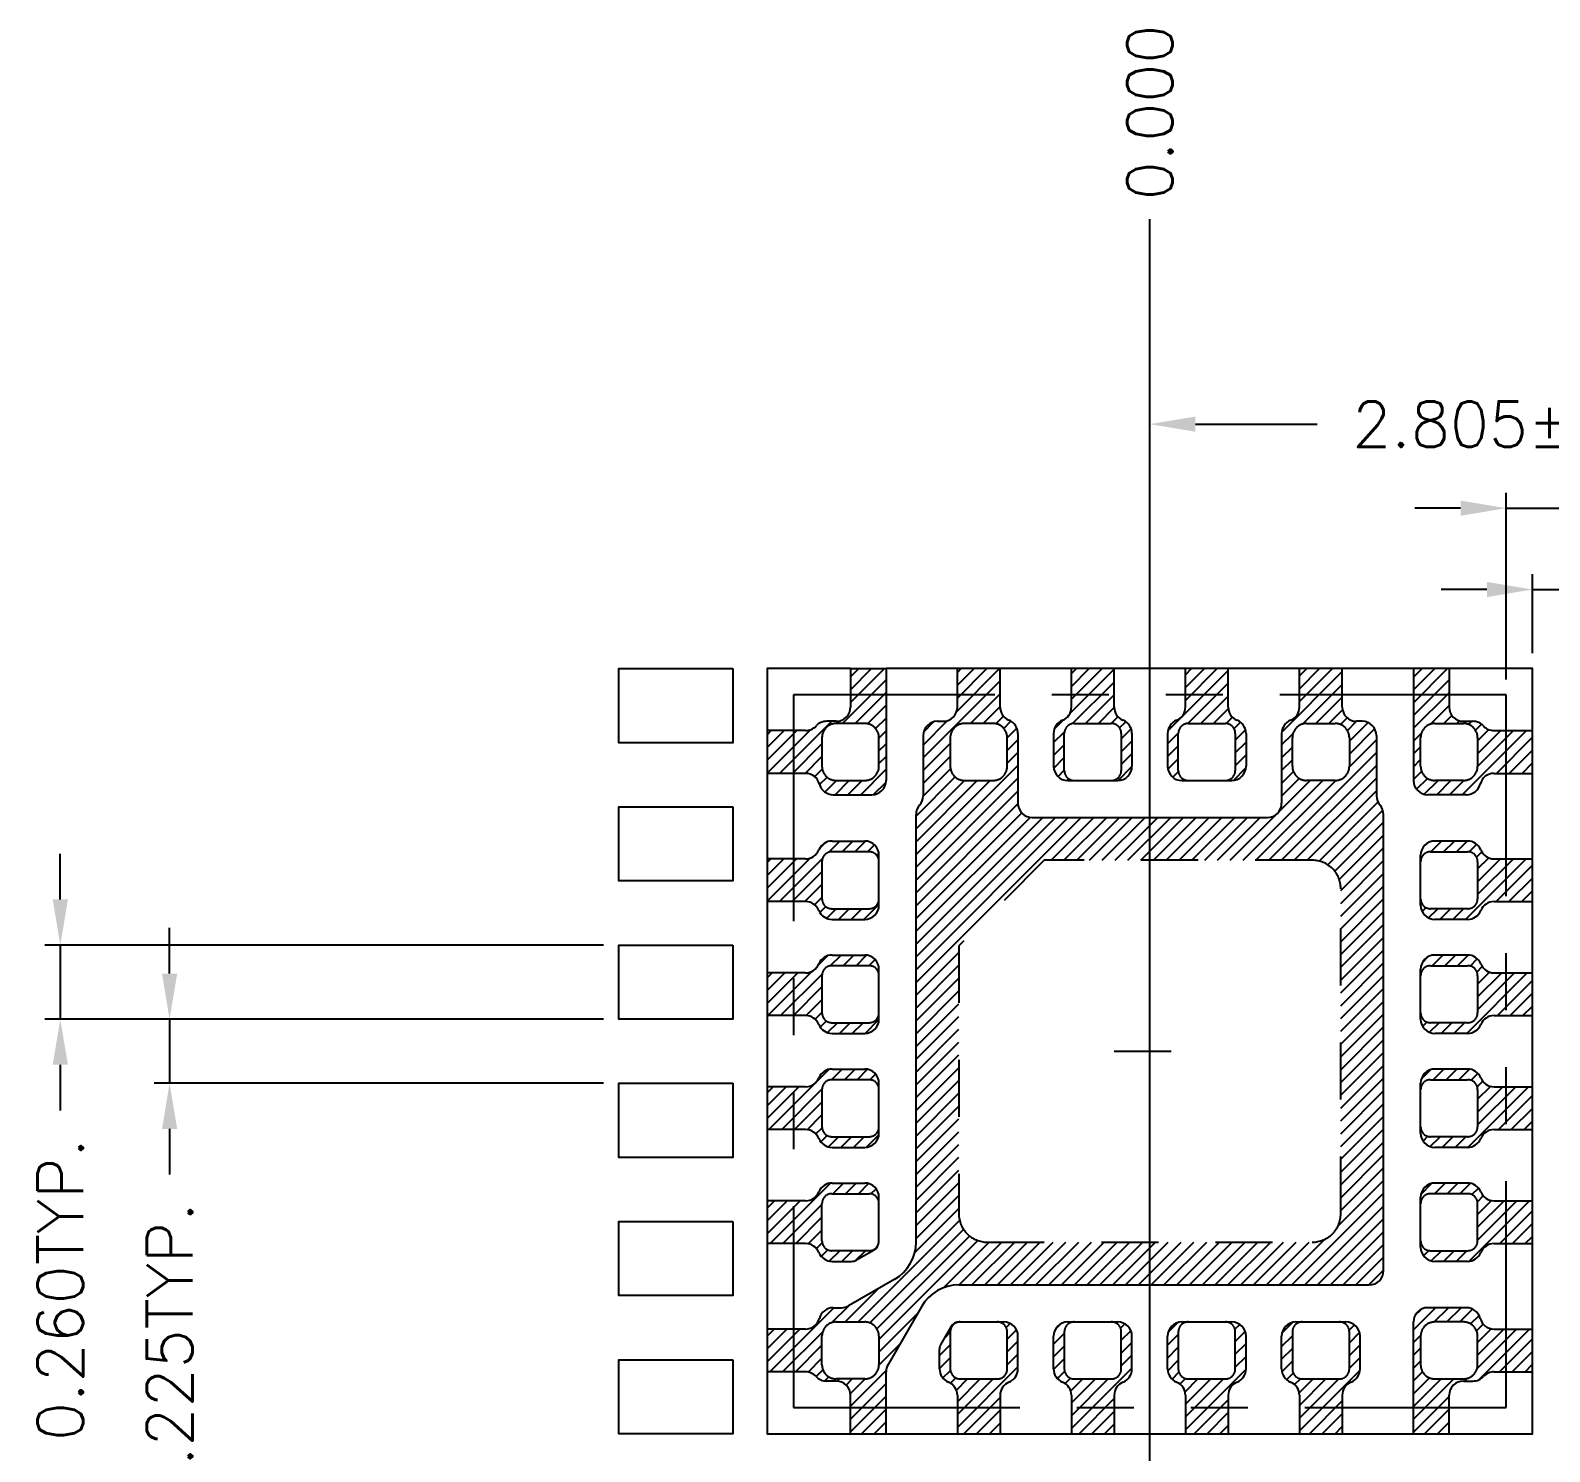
# Model space of a CAD drawing. Header units: millimetres. Extents: x 404.02 to 412.32, y 88.07 to 94.45.
# Drawn here: x 404.434 to 407.099, y 91.956 to 94.45 of the extents above; entities that cross this region are included whole.
import ezdxf

# ---------------------------------------------------------------- set-up
doc = ezdxf.new("R2010")
doc.units = ezdxf.units.MM
doc.header["$LTSCALE"] = 0.5
doc.header["$PDMODE"] = 98
for name, pattern in [('CENTER', [50.8, 31.75, -6.35, 6.35, -6.35]), ('HIDDEN', [0.375, 0.25, -0.125]), ('PHANTOM2', [31.75, 15.875, -3.175, 3.175, -3.175, 3.175, -3.175])]:
    doc.linetypes.add(name, pattern=pattern)
for name, color, linetype in [('BTM', 7, 'HIDDEN'), ('CEN', 2, 'CENTER'), ('DIM', 3, 'Continuous'), ('HEB', 4, 'Continuous'), ('PKG', 1, 'PHANTOM2')]:
    doc.layers.add(name, color=color, linetype=linetype)
doc.styles.add('SIMPLEX', font='simplex.shx', dxfattribs={"bigfont": 'AllInOneBig.shx'})
doc.dimstyles.new('SHEET2', dxfattribs={"dimtxt": 0.08, "dimasz": 0.08, "dimexe": 0.027, "dimexo": 0.027, "dimgap": 0.027, "dimtad": 1, "dimdec": 3, "dimlfac": 2, "dimrnd": 0.0005, "dimzin": 1, "dimtxsty": 'SIMPLEX', "dimcen": 0.1905, "dimclrd": 256, "dimclre": 256, "dimclrt": 256, "dimazin": 3, "dimtp": 0.03, "dimtm": 0.05, "dimtfac": 0.8, "dimtdec": 3, "dimtmove": 0, "dimatfit": 3, "dimfxl": 0.05, "dimtzin": 4, "dimlwd": -1, "dimlwe": -1})

# ---------------------------------------------------------------- blocks, each defined once
blk = doc.blocks.new('*D182')
at = {"layer": 'Defpoints', "color": 0, "ltscale": 0.1, "transparency": 16777216}
for p in [(407.8003, 93.7591), (406.3978, 92.7215), (407.8003, 92.7215)]:
    blk.add_point(p, dxfattribs=at)
at = {"layer": 'DIM', "ltscale": 0.1, "transparency": 16777216}
for p, q in [((406.3978, 92.7485), (406.3978, 93.7861)), ((407.8003, 92.7485), (407.8003, 93.7861)), ((406.4778, 93.7591), (406.6911, 93.7591)), ((407.7203, 93.7591), (407.507, 93.7591))]:
    blk.add_line(p, q, dxfattribs=at)
for points in [[(406.4778, 93.7724), (406.4778, 93.7458), (406.3978, 93.7591)], [(407.7203, 93.7724), (407.7203, 93.7458), (407.8003, 93.7591)]]:
    blk.add_solid(points, dxfattribs=at)
at = {"layer": 'DIM', "ltscale": 0.1, "transparency": 16777216, "insert": (407.099, 93.7591), "char_height": 0.08, "attachment_point": 5, "style": 'SIMPLEX'}
blk.add_mtext('\\A1;2.805%%P0.025', dxfattribs=at)
blk = doc.blocks.new('*D186')
at = {"layer": 'Defpoints', "color": 0, "ltscale": 0.1, "transparency": 16777216}
for p in [(407.1753, 93.6117), (407.0228, 93.284), (407.1753, 93.284)]:
    blk.add_point(p, dxfattribs=at)
at = {"layer": 'DIM', "ltscale": 0.1, "transparency": 16777216}
for p, q in [((407.0228, 93.311), (407.0228, 93.6387)), ((407.1753, 93.311), (407.1753, 93.6387)), ((406.9428, 93.6117), (406.8628, 93.6117)), ((407.0228, 93.6117), (407.1753, 93.6117)), ((407.2553, 93.6117), (407.3353, 93.6117))]:
    blk.add_line(p, q, dxfattribs=at)
for points in [[(406.9428, 93.625), (406.9428, 93.5983), (407.0228, 93.6117)], [(407.2553, 93.625), (407.2553, 93.5983), (407.1753, 93.6117)]]:
    blk.add_solid(points, dxfattribs=at)
at = {"layer": 'DIM', "ltscale": 0.1, "transparency": 16777216, "insert": (407.5223, 93.6117), "char_height": 0.08, "attachment_point": 5, "style": 'SIMPLEX'}
blk.add_mtext('\\A1;0.305', dxfattribs=at)
blk = doc.blocks.new('*D187')
at = {"layer": 'Defpoints', "color": 0, "ltscale": 0.1, "transparency": 16777216}
for p in [(407.129, 93.469), (407.069, 93.3302), (407.129, 93.3302)]:
    blk.add_point(p, dxfattribs=at)
at = {"layer": 'DIM', "ltscale": 0.1, "transparency": 16777216}
for p, q in [((407.069, 93.3572), (407.069, 93.496)), ((407.129, 93.3572), (407.129, 93.496)), ((406.989, 93.469), (406.909, 93.469)), ((407.069, 93.469), (407.129, 93.469)), ((407.209, 93.469), (407.8489, 93.469))]:
    blk.add_line(p, q, dxfattribs=at)
for points in [[(406.989, 93.4823), (406.989, 93.4557), (407.069, 93.469)], [(407.209, 93.4823), (407.209, 93.4557), (407.129, 93.469)]]:
    blk.add_solid(points, dxfattribs=at)
at = {"layer": 'DIM', "ltscale": 0.1, "transparency": 16777216, "insert": (408.2493, 93.469), "char_height": 0.08, "attachment_point": 5, "style": 'SIMPLEX'}
blk.add_mtext('\\A1;0.120%%p0.030', dxfattribs=at)
blk = doc.blocks.new('*D180')
at = {"layer": 'Defpoints', "color": 0, "ltscale": 0.1, "transparency": 16777216}
for p in [(405.4665, 92.8452), (404.4868, 92.7152), (405.4665, 92.7152)]:
    blk.add_point(p, dxfattribs=at)
at = {"layer": 'DIM', "ltscale": 0.1, "transparency": 16777216}
for p, q in [((404.4868, 92.9252), (404.4868, 93.0052)), ((405.4395, 92.8452), (404.4598, 92.8452)), ((404.4868, 92.8452), (404.4868, 92.7152)), ((405.4395, 92.7152), (404.4598, 92.7152)), ((404.4868, 92.6352), (404.4868, 92.5552))]:
    blk.add_line(p, q, dxfattribs=at)
for points in [[(404.4735, 92.9252), (404.5002, 92.9252), (404.4868, 92.8452)], [(404.4735, 92.6352), (404.5002, 92.6352), (404.4868, 92.7152)]]:
    blk.add_solid(points, dxfattribs=at)
at = {"layer": 'DIM', "ltscale": 0.1, "transparency": 16777216, "insert": (404.4868, 92.2406), "char_height": 0.08, "attachment_point": 5, "rotation": 90, "style": 'SIMPLEX'}
blk.add_mtext('\\A1;0.260TYP.', dxfattribs=at)
blk = doc.blocks.new('*D181')
at = {"layer": 'Defpoints', "color": 0, "ltscale": 0.1, "transparency": 16777216}
for p in [(405.4665, 92.7152), (404.6785, 92.6027), (405.4665, 92.6027)]:
    blk.add_point(p, dxfattribs=at)
at = {"layer": 'DIM', "ltscale": 0.1, "transparency": 16777216}
for p, q in [((404.6785, 92.7952), (404.6785, 92.8752)), ((405.4395, 92.7152), (404.6515, 92.7152)), ((404.6785, 92.7152), (404.6785, 92.6027)), ((405.4395, 92.6027), (404.6515, 92.6027)), ((404.6785, 92.5227), (404.6785, 92.4427))]:
    blk.add_line(p, q, dxfattribs=at)
for points in [[(404.6652, 92.7952), (404.6919, 92.7952), (404.6785, 92.7152)], [(404.6652, 92.5227), (404.6919, 92.5227), (404.6785, 92.6027)]]:
    blk.add_solid(points, dxfattribs=at)
at = {"layer": 'DIM', "ltscale": 0.1, "transparency": 16777216, "insert": (404.6785, 92.1281), "char_height": 0.08, "attachment_point": 5, "rotation": 90, "style": 'SIMPLEX'}
blk.add_mtext('\\A1;0.225TYP.', dxfattribs=at)
blk = doc.blocks.new('*D191')
at = {"layer": 'Defpoints', "color": 0, "ltscale": 0.1, "transparency": 16777216}
for p in [(406.3978, 94.119), (406.3978, 91.319), (406.3978, 91.2565)]:
    blk.add_point(p, dxfattribs=at)
at = {"layer": 'DIM', "ltscale": 0.1, "transparency": 16777216}
blk.add_line((406.3978, 91.346), (406.3978, 94.119), dxfattribs=at)
at = {"layer": 'DIM', "ltscale": 0.1, "transparency": 16777216, "insert": (406.3978, 94.306), "char_height": 0.08, "attachment_point": 5, "rotation": 90, "style": 'SIMPLEX'}
blk.add_mtext('\\A1;0.000', dxfattribs=at)

msp = doc.modelspace()

# ---------------------------------------------------------------- hatches: boundary and pattern name
at = {"layer": 'HEB', "ltscale": 0.1}
h = msp.add_hatch(dxfattribs=at)
h.set_pattern_fill('ANSI31', color=256, scale=0.005)
h.set_pattern_definition([(45, (403.433964, 89.395046), (-0.01122532, 0.01122532), [])])
h.paths.add_polyline_path([(407.06902, 92.39646), (407.00152, 92.39646, -0.3056147), (406.97834, 92.41208, 0.3056147), (406.95516, 92.42771), (406.89777, 92.42771, 0.4142136), (406.87277, 92.40271), (406.87277, 92.39146, -0.4142136), (406.89027, 92.40896), (406.95527, 92.40896, -0.4142136), (406.97277, 92.39146), (406.97277, 92.32646, -0.4142136), (406.95527, 92.30896), (406.89027, 92.30896, -0.4142136), (406.87277, 92.32646), (406.87277, 92.31521, 0.4142136), (406.89777, 92.29021), (406.95516, 92.29021, 0.3056147), (406.97834, 92.30583, -0.3056147), (407.00152, 92.32146), (407.06902, 92.32146)])
h.paths.add_polyline_path([(407.06902, 92.17146), (407.00152, 92.17146, -0.3419987), (406.97731, 92.19021, 0.3419987), (406.9531, 92.20896), (406.88527, 92.20896, 0.4142136), (406.86027, 92.18396), (406.86027, 91.98771), (406.92277, 91.98771), (406.92277, 92.05521, -0.4142136), (406.94777, 92.08021), (406.96462, 92.08021, 0.2104863), (406.98307, 92.08833, -0.2104863), (407.00152, 92.09646), (407.06902, 92.09646)])
h.paths.add_polyline_path([(406.97277, 92.10896, -0.4142136), (406.94777, 92.08396), (406.89777, 92.08396, -0.4142136), (406.87277, 92.10896), (406.87277, 92.15896, -0.4142136), (406.89777, 92.18396), (406.94777, 92.18396, -0.4142136), (406.97277, 92.15896)], flags=16)
h.paths.add_polyline_path([(406.75089, 92.07839, 0.3056147), (406.76652, 92.10156), (406.76652, 92.15896, 0.4142136), (406.74152, 92.18396), (406.73027, 92.18396, -0.4142136), (406.74777, 92.16646), (406.74777, 92.10146, -0.4142136), (406.73027, 92.08396), (406.66527, 92.08396, -0.4142136), (406.64777, 92.10146), (406.64777, 92.16646, -0.4142136), (406.66527, 92.18396), (406.65402, 92.18396, 0.4142136), (406.62902, 92.15896), (406.62902, 92.10156, 0.3056147), (406.64464, 92.07839, -0.3056147), (406.66027, 92.05521), (406.66027, 91.98771), (406.73527, 91.98771), (406.73527, 92.05521, -0.3056147)], flags=17)
h.paths.add_polyline_path([(406.55089, 92.07839, 0.3056147), (406.56652, 92.10156), (406.56652, 92.15896, 0.4142136), (406.54152, 92.18396), (406.53027, 92.18396, -0.4142136), (406.54777, 92.16646), (406.54777, 92.10146, -0.4142136), (406.53027, 92.08396), (406.46527, 92.08396, -0.4142136), (406.44777, 92.10146), (406.44777, 92.16646, -0.4142136), (406.46527, 92.18396), (406.45402, 92.18396, 0.4142136), (406.42902, 92.15896), (406.42902, 92.10156, 0.3056147), (406.44464, 92.07839, -0.3056147), (406.46027, 92.05521), (406.46027, 91.98771), (406.53527, 91.98771), (406.53527, 92.05521, -0.3056147)], flags=17)
h.paths.add_polyline_path([(406.33527, 92.05521, -0.3056147), (406.35089, 92.07839, 0.3056147), (406.36652, 92.10156), (406.36652, 92.15896, 0.4142136), (406.34152, 92.18396), (406.33027, 92.18396, -0.4142136), (406.34777, 92.16646), (406.34777, 92.10146, -0.4142136), (406.33027, 92.08396), (406.26527, 92.08396, -0.4142136), (406.24777, 92.10146), (406.24777, 92.16646, -0.4142136), (406.26527, 92.18396), (406.25402, 92.18396, 0.4142136), (406.22902, 92.15896), (406.22902, 92.10156, 0.3056147), (406.24464, 92.07839, -0.3056147), (406.26027, 92.05521), (406.26027, 91.98771), (406.33527, 91.98771)], flags=17)
h.paths.add_polyline_path([(406.13527, 92.05521, -0.3056147), (406.15089, 92.07839, 0.3056147), (406.16652, 92.10156), (406.16652, 92.15896, 0.4142136), (406.14152, 92.18396), (406.13027, 92.18396, -0.4142136), (406.14777, 92.16646), (406.14777, 92.10146, -0.4142136), (406.13027, 92.08396), (406.06527, 92.08396, -0.4142136), (406.04777, 92.10146), (406.04777, 92.16646, -0.1316525), (406.05011, 92.17521), (406.03136, 92.14472, 0.1316525), (406.02902, 92.13597), (406.02902, 92.10156, 0.3056147), (406.04464, 92.07839, -0.3056147), (406.06027, 92.05521), (406.06027, 91.98771), (406.13527, 91.98771)], flags=17)
h.paths.add_polyline_path([(405.89777, 93.02771), (405.84037, 93.02771, 0.3056147), (405.81719, 93.01208, -0.3056147), (405.79402, 92.99646), (405.72652, 92.99646), (405.72652, 92.92146), (405.79402, 92.92146, -0.3056147), (405.81719, 92.90583, 0.3056147), (405.84037, 92.89021), (405.89777, 92.89021, 0.4142136), (405.92277, 92.91521), (405.92277, 92.92646, -0.4142136), (405.90527, 92.90896), (405.84027, 92.90896, -0.4142136), (405.82277, 92.92646), (405.82277, 92.99146, -0.4142136), (405.84027, 93.00896), (405.90527, 93.00896, -0.4142136), (405.92277, 92.99146), (405.92277, 93.00271, 0.4142136)], flags=17)
h.paths.add_polyline_path([(405.89777, 92.82771), (405.84037, 92.82771, 0.3056147), (405.81719, 92.81208, -0.3056147), (405.79402, 92.79646), (405.72652, 92.79646), (405.72652, 92.72146), (405.79402, 92.72146, -0.3056147), (405.81719, 92.70583, 0.3056147), (405.84037, 92.69021), (405.89777, 92.69021, 0.4142136), (405.92277, 92.71521), (405.92277, 92.72646, -0.4142136), (405.90527, 92.70896), (405.84027, 92.70896, -0.4142136), (405.82277, 92.72646), (405.82277, 92.79146, -0.4142136), (405.84027, 92.80896), (405.90527, 92.80896, -0.4142136), (405.92277, 92.79146), (405.92277, 92.80271, 0.4142136)], flags=17)
h.paths.add_polyline_path([(405.89777, 92.62771), (405.84037, 92.62771, 0.3056147), (405.81719, 92.61208, -0.3056147), (405.79402, 92.59646), (405.72652, 92.59646), (405.72652, 92.52146), (405.79402, 92.52146, -0.3056147), (405.81719, 92.50583, 0.3056147), (405.84037, 92.49021), (405.89777, 92.49021, 0.4142136), (405.92277, 92.51521), (405.92277, 92.52646, -0.4142136), (405.90527, 92.50896), (405.84027, 92.50896, -0.4142136), (405.82277, 92.52646), (405.82277, 92.59146, -0.4142136), (405.84027, 92.60896), (405.90527, 92.60896, -0.4142136), (405.92277, 92.59146), (405.92277, 92.60271, 0.4142136)], flags=17)
h.paths.add_polyline_path([(405.89777, 92.42771), (405.84037, 92.42771, 0.3056147), (405.81719, 92.41208, -0.3056147), (405.79402, 92.39646), (405.72652, 92.39646), (405.72652, 92.32146), (405.79402, 92.32146, -0.3056147), (405.81719, 92.30583, 0.3056147), (405.84037, 92.29021), (405.87477, 92.29021, 0.1316525), (405.88352, 92.29255), (405.91402, 92.31016, 0.2679492), (405.92277, 92.32531), (405.92277, 92.32646, -0.4142136), (405.90527, 92.30896), (405.84027, 92.30896, -0.4142136), (405.82277, 92.32646), (405.82277, 92.39146, -0.4142136), (405.84027, 92.40896), (405.90527, 92.40896, -0.4142136), (405.92277, 92.39146), (405.92277, 92.40271, 0.4142136)], flags=17)
h.paths.add_polyline_path([(406.80777, 93.07396, 0.1826758), (406.80152, 93.0905, -0.1826758), (406.79527, 93.10704), (406.79527, 93.21271, 0.4884839), (406.76517, 93.2382, -0.4732848), (406.73527, 93.26271), (406.73527, 93.33021), (406.66027, 93.33021), (406.66027, 93.26271, -0.3056147), (406.64464, 93.23953, 0.3056147), (406.62902, 93.21636), (406.62902, 93.09396, -0.4142136), (406.60402, 93.06896), (406.19152, 93.06896, -0.4142136), (406.16652, 93.09396), (406.16652, 93.21636, 0.3056147), (406.15089, 93.23953, -0.3056147), (406.13527, 93.26271), (406.13527, 93.33021), (406.06027, 93.33021), (406.06027, 93.26271, -0.4142136), (406.03527, 93.23771), (406.02527, 93.23771, 0.4142136), (406.00027, 93.21271), (406.00027, 93.10704, -0.1826758), (405.99402, 93.0905, 0.1826758), (405.98777, 93.07396), (405.98777, 92.32387, -0.2679492), (405.95027, 92.25892), (405.86954, 92.21231, -0.1316525), (405.85704, 92.20896), (405.84243, 92.20896, 0.3419987), (405.81822, 92.19021, -0.3419987), (405.79402, 92.17146), (405.72652, 92.17146), (405.72652, 92.09646), (405.79402, 92.09646, -0.2104863), (405.81246, 92.08833, 0.2104863), (405.83091, 92.08021), (405.84777, 92.08021, -0.4142136), (405.87277, 92.05521), (405.87277, 91.98771), (405.93527, 91.98771), (405.93527, 92.09658, -0.1316525), (405.93861, 92.10908), (405.99772, 92.21146, -0.2679492), (406.06268, 92.24896), (406.78277, 92.24896, 0.4142136), (406.80777, 92.27396)])
h.paths.add_polyline_path([(406.11277, 92.32396, -0.4142136), (406.06277, 92.37396), (406.06277, 92.84396), (406.21277, 92.99396), (406.68277, 92.99396, -0.4142136), (406.73277, 92.94396), (406.73277, 92.37396, -0.4142136), (406.68277, 92.32396)], flags=16)
h.paths.add_polyline_path([(405.92277, 92.15896), (405.92277, 92.10896, -0.4142136), (405.89777, 92.08396), (405.84777, 92.08396, -0.4142136), (405.82277, 92.10896), (405.82277, 92.15896, -0.4142136), (405.84777, 92.18396), (405.89777, 92.18396, -0.4142136)], flags=16)
h.paths.add_polyline_path([(406.12277, 93.13396), (406.07277, 93.13396, -0.4142136), (406.04777, 93.15896), (406.04777, 93.20896, -0.4142136), (406.07277, 93.23396), (406.12277, 93.23396, -0.4142136), (406.14777, 93.20896), (406.14777, 93.15896, -0.4142136)], flags=16)
h.paths.add_polyline_path([(406.64777, 93.15896), (406.64777, 93.20896, -0.4142136), (406.67277, 93.23396), (406.72277, 93.23396, -0.4142136), (406.74777, 93.20896), (406.74777, 93.15896, -0.4142136), (406.72277, 93.13396), (406.67277, 93.13396, -0.4142136)], flags=16)
h.paths.add_polyline_path([(406.33527, 93.26271), (406.33527, 93.33021), (406.26027, 93.33021), (406.26027, 93.26271, -0.3056147), (406.24464, 93.23953, 0.3056147), (406.22902, 93.21636), (406.22902, 93.15896, 0.4142136), (406.25402, 93.13396), (406.26527, 93.13396, -0.4142136), (406.24777, 93.15146), (406.24777, 93.21646, -0.4142136), (406.26527, 93.23396), (406.33027, 93.23396, -0.4142136), (406.34777, 93.21646), (406.34777, 93.15146, -0.4142136), (406.33027, 93.13396), (406.34152, 93.13396, 0.4142136), (406.36652, 93.15896), (406.36652, 93.21636, 0.3056147), (406.35089, 93.23953, -0.3056147)], flags=17)
h.paths.add_polyline_path([(406.53527, 93.33021), (406.46027, 93.33021), (406.46027, 93.26271, -0.3056147), (406.44464, 93.23953, 0.3056147), (406.42902, 93.21636), (406.42902, 93.15896, 0.4142136), (406.45402, 93.13396), (406.46527, 93.13396, -0.4142136), (406.44777, 93.15146), (406.44777, 93.21646, -0.4142136), (406.46527, 93.23396), (406.53027, 93.23396, -0.4142136), (406.54777, 93.21646), (406.54777, 93.15146, -0.4142136), (406.53027, 93.13396), (406.54152, 93.13396, 0.4142136), (406.56652, 93.15896), (406.56652, 93.21636, 0.3056147), (406.55089, 93.23953, -0.3056147), (406.53527, 93.26271)], flags=17)
h.paths.add_polyline_path([(406.92277, 93.26271), (406.92277, 93.33021), (406.86027, 93.33021), (406.86027, 93.13396, 0.4142136), (406.88527, 93.10896), (406.9531, 93.10896, 0.3419987), (406.97731, 93.12771, -0.3419987), (407.00152, 93.14646), (407.06902, 93.14646), (407.06902, 93.22146), (407.00152, 93.22146, -0.2104863), (406.98307, 93.22958, 0.2104863), (406.96462, 93.23771), (406.94777, 93.23771, -0.4142136)])
h.paths.add_polyline_path([(406.89777, 93.23396), (406.94777, 93.23396, -0.4142136), (406.97277, 93.20896), (406.97277, 93.15896, -0.4142136), (406.94777, 93.13396), (406.89777, 93.13396, -0.4142136), (406.87277, 93.15896), (406.87277, 93.20896, -0.4142136)], flags=16)
h.paths.add_polyline_path([(407.06902, 92.99646), (407.00152, 92.99646, -0.3056147), (406.97834, 93.01208, 0.3056147), (406.95516, 93.02771), (406.89777, 93.02771, 0.4142136), (406.87277, 93.00271), (406.87277, 92.99146, -0.4142136), (406.89027, 93.00896), (406.95527, 93.00896, -0.4142136), (406.97277, 92.99146), (406.97277, 92.92646, -0.4142136), (406.95527, 92.90896), (406.89027, 92.90896, -0.4142136), (406.87277, 92.92646), (406.87277, 92.91521, 0.4142136), (406.89777, 92.89021), (406.95516, 92.89021, 0.3056147), (406.97834, 92.90583, -0.3056147), (407.00152, 92.92146), (407.06902, 92.92146)])
h.paths.add_polyline_path([(407.06902, 92.79646), (407.00152, 92.79646, -0.3056147), (406.97834, 92.81208, 0.3056147), (406.95516, 92.82771), (406.89777, 92.82771, 0.4142136), (406.87277, 92.80271), (406.87277, 92.79146, -0.4142136), (406.89027, 92.80896), (406.95527, 92.80896, -0.4142136), (406.97277, 92.79146), (406.97277, 92.72646, -0.4142136), (406.95527, 92.70896), (406.89027, 92.70896, -0.4142136), (406.87277, 92.72646), (406.87277, 92.71521, 0.4142136), (406.89777, 92.69021), (406.95516, 92.69021, 0.3056147), (406.97834, 92.70583, -0.3056147), (407.00152, 92.72146), (407.06902, 92.72146)])
h.paths.add_polyline_path([(407.06902, 92.59646), (407.00152, 92.59646, -0.3056147), (406.97834, 92.61208, 0.3056147), (406.95516, 92.62771), (406.89777, 92.62771, 0.4142136), (406.87277, 92.60271), (406.87277, 92.59146, -0.4142136), (406.89027, 92.60896), (406.95527, 92.60896, -0.4142136), (406.97277, 92.59146), (406.97277, 92.52646, -0.4142136), (406.95527, 92.50896), (406.89027, 92.50896, -0.4142136), (406.87277, 92.52646), (406.87277, 92.51521, 0.4142136), (406.89777, 92.49021), (406.95516, 92.49021, 0.3056147), (406.97834, 92.50583, -0.3056147), (407.00152, 92.52146), (407.06902, 92.52146)])
h.paths.add_polyline_path([(405.93527, 93.33021), (405.87277, 93.33021), (405.87277, 93.26271, -0.4142136), (405.84777, 93.23771), (405.83091, 93.23771, 0.2104863), (405.81246, 93.22958, -0.2104863), (405.79402, 93.22146), (405.72652, 93.22146), (405.72652, 93.14646), (405.79402, 93.14646, -0.3419987), (405.81822, 93.12771, 0.3419987), (405.84243, 93.10896), (405.91027, 93.10896, 0.4142136), (405.93527, 93.13396)], flags=17)
h.paths.add_polyline_path([(405.92277, 93.20896), (405.92277, 93.15896, -0.4142136), (405.89777, 93.13396), (405.84777, 93.13396, -0.4142136), (405.82277, 93.15896), (405.82277, 93.20896, -0.4142136), (405.84777, 93.23396), (405.89777, 93.23396, -0.4142136)], flags=16)

# ---------------------------------------------------------------- linework, layer by layer
for p, q in [((405.87277, 93.33021), (405.87277, 93.26271)), ((405.93527, 93.33021), (405.93527, 93.13396)), ((406.06027, 93.26271), (406.06027, 93.33021)), ((406.13527, 93.26271), (406.13527, 93.33021)), ((406.26027, 93.26271), (406.26027, 93.33021)), ((406.33527, 93.26271), (406.33527, 93.33021)), ((406.46027, 93.26271), (406.46027, 93.33021)), ((406.53527, 93.26271), (406.53527, 93.33021)), ((406.66027, 93.26271), (406.66027, 93.33021)), ((406.73527, 93.26271), (406.73527, 93.33021)), ((406.86027, 93.33021), (406.86027, 93.13396)), ((406.92277, 93.33021), (406.92277, 93.26271)), ((405.79402, 93.22146), (405.72652, 93.22146)), ((406.00027, 93.21271), (406.00027, 93.10704)), ((406.79527, 93.21271), (406.79527, 93.10704)), ((407.00152, 93.22146), (407.06902, 93.22146)), ((405.79402, 93.14646), (405.72652, 93.14646)), ((407.00152, 93.14646), (407.06902, 93.14646)), ((405.79402, 92.99646), (405.72652, 92.99646)), ((407.00152, 92.99646), (407.06902, 92.99646)), ((405.79402, 92.92146), (405.72652, 92.92146)), ((407.00152, 92.92146), (407.06902, 92.92146)), ((405.79402, 92.79646), (405.72652, 92.79646)), ((407.00152, 92.79646), (407.06902, 92.79646)), ((405.79402, 92.72146), (405.72652, 92.72146)), ((407.00152, 92.72146), (407.06902, 92.72146)), ((405.79402, 92.59646), (405.72652, 92.59646)), ((407.00152, 92.59646), (407.06902, 92.59646)), ((405.79402, 92.52146), (405.72652, 92.52146)), ((407.00152, 92.52146), (407.06902, 92.52146)), ((405.79402, 92.39646), (405.72652, 92.39646)), ((407.00152, 92.39646), (407.06902, 92.39646)), ((405.79402, 92.32146), (405.72652, 92.32146)), ((407.00152, 92.32146), (407.06902, 92.32146)), ((405.79402, 92.17146), (405.72652, 92.17146)), ((406.86027, 91.98771), (406.86027, 92.18396)), ((407.00152, 92.17146), (407.06902, 92.17146)), ((405.79402, 92.09646), (405.72652, 92.09646)), ((405.93527, 91.98771), (405.93527, 92.09658)), ((407.00152, 92.09646), (407.06902, 92.09646)), ((405.87277, 91.98771), (405.87277, 92.05521)), ((406.06027, 92.05521), (406.06027, 91.98771)), ((406.13527, 92.05521), (406.13527, 91.98771)), ((406.26027, 92.05521), (406.26027, 91.98771)), ((406.33527, 92.05521), (406.33527, 91.98771)), ((406.46027, 92.05521), (406.46027, 91.98771)), ((406.53527, 92.05521), (406.53527, 91.98771)), ((406.66027, 92.05521), (406.66027, 91.98771)), ((406.73527, 92.05521), (406.73527, 91.98771)), ((406.92277, 91.98771), (406.92277, 92.05521))]:
    msp.add_line(p, q)
at = {"linetype": 'ByBlock'}
for p, q in [((405.84777, 93.23771), (405.83091, 93.23771)), ((406.02527, 93.23771), (406.03527, 93.23771)), ((406.77027, 93.23771), (406.76027, 93.23771)), ((406.94777, 93.23771), (406.96462, 93.23771)), ((406.16652, 93.21636), (406.16652, 93.09396)), ((406.22902, 93.21636), (406.22902, 93.15896)), ((406.36652, 93.21636), (406.36652, 93.15896)), ((406.42902, 93.21636), (406.42902, 93.15896)), ((406.56652, 93.21636), (406.56652, 93.15896)), ((406.62902, 93.21636), (406.62902, 93.09396)), ((406.25402, 93.13396), (406.34152, 93.13396)), ((406.45402, 93.13396), (406.54152, 93.13396)), ((405.84243, 93.10896), (405.91027, 93.10896)), ((406.9531, 93.10896), (406.88527, 93.10896)), ((405.98777, 92.32387), (405.98777, 93.07396)), ((406.19152, 93.06896), (406.60402, 93.06896)), ((406.80777, 92.27396), (406.80777, 93.07396)), ((405.84037, 93.02771), (405.89777, 93.02771)), ((406.95516, 93.02771), (406.89777, 93.02771)), ((405.92277, 92.91521), (405.92277, 93.00271)), ((406.87277, 92.91521), (406.87277, 93.00271)), ((405.84037, 92.89021), (405.89777, 92.89021)), ((406.95516, 92.89021), (406.89777, 92.89021)), ((405.84037, 92.82771), (405.89777, 92.82771)), ((406.95516, 92.82771), (406.89777, 92.82771)), ((405.92277, 92.71521), (405.92277, 92.80271)), ((406.87277, 92.71521), (406.87277, 92.80271)), ((405.84037, 92.69021), (405.89777, 92.69021)), ((406.95516, 92.69021), (406.89777, 92.69021)), ((405.84037, 92.62771), (405.89777, 92.62771)), ((406.95516, 92.62771), (406.89777, 92.62771)), ((405.92277, 92.51521), (405.92277, 92.60271)), ((406.87277, 92.51521), (406.87277, 92.60271)), ((405.84037, 92.49021), (405.89777, 92.49021)), ((406.95516, 92.49021), (406.89777, 92.49021)), ((405.84037, 92.42771), (405.89777, 92.42771)), ((406.95516, 92.42771), (406.89777, 92.42771)), ((405.92277, 92.32531), (405.92277, 92.40271)), ((406.87277, 92.31521), (406.87277, 92.40271)), ((405.91402, 92.31016), (405.88352, 92.29255)), ((405.84037, 92.29021), (405.87477, 92.29021)), ((406.95516, 92.29021), (406.89777, 92.29021)), ((405.95027, 92.25892), (405.86954, 92.21231)), ((406.06268, 92.24896), (406.78277, 92.24896)), ((405.84243, 92.20896), (405.85704, 92.20896)), ((405.99772, 92.21146), (405.93861, 92.10908)), ((406.9531, 92.20896), (406.88527, 92.20896)), ((406.04896, 92.17521), (406.03136, 92.14472)), ((406.06412, 92.18396), (406.14152, 92.18396)), ((406.25402, 92.18396), (406.34152, 92.18396)), ((406.45402, 92.18396), (406.54152, 92.18396)), ((406.65402, 92.18396), (406.74152, 92.18396)), ((406.16652, 92.10156), (406.16652, 92.15896)), ((406.22902, 92.10156), (406.22902, 92.15896)), ((406.36652, 92.10156), (406.36652, 92.15896)), ((406.42902, 92.10156), (406.42902, 92.15896)), ((406.56652, 92.10156), (406.56652, 92.15896)), ((406.62902, 92.10156), (406.62902, 92.15896)), ((406.76652, 92.10156), (406.76652, 92.15896)), ((406.02902, 92.10156), (406.02902, 92.13597)), ((405.84777, 92.08021), (405.83091, 92.08021)), ((406.94777, 92.08021), (406.96462, 92.08021))]:
    msp.add_line(p, q, dxfattribs=at)
at = {"ltscale": 0.1}
for p, q in [((407.06902, 92.59646), (407.06902, 92.72146)), ((406.73527, 91.98771), (406.86027, 91.98771))]:
    msp.add_line(p, q, dxfattribs=at)
for points in [[(405.66652, 93.33021), (405.66652, 93.20021), (405.46652, 93.20021), (405.46652, 93.33021)], [(405.66652, 93.08771), (405.66652, 92.95771), (405.46652, 92.95771), (405.46652, 93.08771)], [(405.66652, 92.84521), (405.66652, 92.71521), (405.46652, 92.71521), (405.46652, 92.84521)], [(405.66652, 92.60271), (405.66652, 92.47271), (405.46652, 92.47271), (405.46652, 92.60271)], [(405.66652, 92.36021), (405.66652, 92.23021), (405.46652, 92.23021), (405.46652, 92.36021)], [(405.66652, 92.11771), (405.66652, 91.98771), (405.46652, 91.98771), (405.46652, 92.11771)]]:
    msp.add_lwpolyline(points, close=True, dxfattribs=at)
for points in [[(405.87277, 93.33021), (405.72652, 93.33021), (405.72652, 93.22146)], [(406.06027, 93.33021), (405.93527, 93.33021)], [(406.26027, 93.33021), (406.13527, 93.33021)], [(406.46027, 93.33021), (406.33527, 93.33021)], [(406.66027, 93.33021), (406.53527, 93.33021)], [(406.86027, 93.33021), (406.73527, 93.33021)], [(407.06902, 93.22146), (407.06902, 93.33021), (406.92277, 93.33021)], [(405.72652, 93.14646), (405.72652, 92.99646)], [(407.06902, 92.99646), (407.06902, 93.14646)], [(405.72652, 92.92146), (405.72652, 92.79646)], [(407.06902, 92.79646), (407.06902, 92.92146)], [(405.72652, 92.72146), (405.72652, 92.59646)], [(407.06902, 92.59646), (407.06902, 92.72146)], [(405.72652, 92.52146), (405.72652, 92.39646)], [(407.06902, 92.39646), (407.06902, 92.52146)], [(405.72652, 92.32146), (405.72652, 92.17146)], [(407.06902, 92.17146), (407.06902, 92.32146)], [(405.72652, 92.09646), (405.72652, 91.98771), (405.87277, 91.98771)], [(406.92277, 91.98771), (407.06902, 91.98771), (407.06902, 92.09646)], [(405.93527, 91.98771), (406.06027, 91.98771)], [(406.13527, 91.98771), (406.26027, 91.98771)], [(406.33527, 91.98771), (406.46027, 91.98771)], [(406.53527, 91.98771), (406.66027, 91.98771)], [(406.73527, 91.98771), (406.86027, 91.98771)]]:
    msp.add_lwpolyline(points)
at = {"linetype": 'ByBlock'}
for centre, radius, start, end in [((405.83091, 93.21271), 0.025, 90, 137.54585), ((405.84777, 93.26271), 0.025, 270, 0), ((406.02527, 93.21271), 0.025, 90, 180), ((406.03527, 93.26271), 0.025, 270, 0), ((406.16027, 93.26271), 0.025, 180, 247.97569), ((406.14152, 93.21636), 0.025, 0, 67.97569), ((406.25402, 93.21636), 0.025, 112.02431, 180), ((406.23527, 93.26271), 0.025, 292.02431, 0), ((406.36027, 93.26271), 0.025, 180, 247.97569), ((406.34152, 93.21636), 0.025, 0, 67.97569), ((406.45402, 93.21636), 0.025, 112.02431, 180), ((406.43527, 93.26271), 0.025, 292.02431, 0), ((406.56027, 93.26271), 0.025, 180, 247.97569), ((406.54152, 93.21636), 0.025, 0, 67.97569), ((406.65402, 93.21636), 0.025, 112.02431, 180), ((406.63527, 93.26271), 0.025, 292.02431, 360), ((406.76027, 93.26271), 0.025, 180, 270), ((406.77027, 93.21271), 0.025, 360, 90), ((406.94777, 93.26271), 0.025, 180, 270), ((406.96462, 93.21271), 0.025, 42.45415, 90), ((405.79402, 93.24646), 0.025, 270, 317.54585), ((407.00152, 93.24646), 0.025, 222.45415, 270), ((406.25402, 93.15896), 0.025, 180, 270), ((406.34152, 93.15896), 0.025, 270, 0), ((406.45402, 93.15896), 0.025, 180, 270), ((406.54152, 93.15896), 0.025, 270, 0), ((405.79402, 93.12146), 0.025, 14.47751, 90), ((405.91027, 93.13396), 0.025, 270, 0), ((406.88527, 93.13396), 0.025, 180, 270), ((407.00152, 93.12146), 0.025, 90, 165.52249), ((405.84243, 93.13396), 0.025, 194.47751, 270), ((405.97527, 93.10704), 0.025, 318.59038, 0), ((406.82027, 93.10704), 0.025, 180, 221.40962), ((406.9531, 93.13396), 0.025, 270, 345.52249), ((406.01277, 93.07396), 0.025, 138.59038, 180), ((406.19152, 93.09396), 0.025, 180, 270), ((406.60402, 93.09396), 0.025, 270, 360), ((406.78277, 93.07396), 0.025, 360, 41.40962), ((405.84037, 93.00271), 0.025, 90, 157.97569), ((405.89777, 93.00271), 0.025, 0, 90), ((406.89777, 93.00271), 0.025, 90, 180), ((406.95516, 93.00271), 0.025, 22.02431, 90), ((405.79402, 93.02146), 0.025, 270, 337.97569), ((407.00152, 93.02146), 0.025, 202.02431, 270), ((405.79402, 92.89646), 0.025, 22.02431, 90), ((407.00152, 92.89646), 0.025, 90, 157.97569), ((405.84037, 92.91521), 0.025, 202.02431, 270), ((405.89777, 92.91521), 0.025, 270, 0), ((406.89777, 92.91521), 0.025, 180, 270), ((406.95516, 92.91521), 0.025, 270, 337.97569), ((405.79402, 92.82146), 0.025, 270, 337.97569), ((405.84037, 92.80271), 0.025, 90, 157.97569), ((405.89777, 92.80271), 0.025, 0, 90), ((406.89777, 92.80271), 0.025, 90, 180), ((406.95516, 92.80271), 0.025, 22.02431, 90), ((407.00152, 92.82146), 0.025, 202.02431, 270), ((405.79402, 92.69646), 0.025, 22.02431, 90), ((405.84037, 92.71521), 0.025, 202.02431, 270), ((405.89777, 92.71521), 0.025, 270, 0), ((406.89777, 92.71521), 0.025, 180, 270), ((406.95516, 92.71521), 0.025, 270, 337.97569), ((407.00152, 92.69646), 0.025, 90, 157.97569), ((405.84037, 92.60271), 0.025, 90, 157.97569), ((405.89777, 92.60271), 0.025, 0, 90), ((406.89777, 92.60271), 0.025, 90, 180), ((406.95516, 92.60271), 0.025, 22.02431, 90), ((405.79402, 92.62146), 0.025, 270, 337.97569), ((407.00152, 92.62146), 0.025, 202.02431, 270), ((405.79402, 92.49646), 0.025, 22.02431, 90), ((407.00152, 92.49646), 0.025, 90, 157.97569), ((405.84037, 92.51521), 0.025, 202.02431, 270), ((405.89777, 92.51521), 0.025, 270, 0), ((406.89777, 92.51521), 0.025, 180, 270), ((406.95516, 92.51521), 0.025, 270, 337.97569), ((405.79402, 92.42146), 0.025, 270, 337.97569), ((405.84037, 92.40271), 0.025, 90, 157.97569), ((405.89777, 92.40271), 0.025, 0, 90), ((406.89777, 92.40271), 0.025, 90, 180), ((406.95516, 92.40271), 0.025, 22.02431, 90), ((407.00152, 92.42146), 0.025, 202.02431, 270), ((405.79402, 92.29646), 0.025, 22.02431, 90), ((405.84037, 92.31521), 0.025, 202.02431, 270), ((405.90527, 92.32531), 0.0175, 300, 0), ((405.91277, 92.32387), 0.075, 300, 0), ((406.89777, 92.31521), 0.025, 180, 270), ((406.95516, 92.31521), 0.025, 270, 337.97569), ((407.00152, 92.29646), 0.025, 90, 157.97569), ((405.87477, 92.30771), 0.0175, 270, 300), ((406.78277, 92.27396), 0.025, 270, 360), ((406.06268, 92.17396), 0.075, 90, 150), ((405.84243, 92.18396), 0.025, 90, 165.52249), ((405.85704, 92.23396), 0.025, 270, 300), ((406.88527, 92.18396), 0.025, 90, 180), ((406.9531, 92.18396), 0.025, 14.47751, 90), ((405.79402, 92.19646), 0.025, 270, 345.52249), ((406.06412, 92.16646), 0.0175, 90, 150), ((406.14152, 92.15896), 0.025, 0, 90), ((406.25402, 92.15896), 0.025, 90, 180), ((406.34152, 92.15896), 0.025, 0, 90), ((406.45402, 92.15896), 0.025, 90, 180), ((406.54152, 92.15896), 0.025, 0, 90), ((406.65402, 92.15896), 0.025, 90, 180), ((406.74152, 92.15896), 0.025, 0, 90), ((407.00152, 92.19646), 0.025, 194.47751, 270), ((406.04652, 92.13597), 0.0175, 150, 180), ((405.79402, 92.07146), 0.025, 42.45415, 90), ((405.96027, 92.09658), 0.025, 150, 180), ((406.05402, 92.10156), 0.025, 180, 247.97569), ((406.14152, 92.10156), 0.025, 292.02431, 0), ((406.25402, 92.10156), 0.025, 180, 247.97569), ((406.34152, 92.10156), 0.025, 292.02431, 0), ((406.45402, 92.10156), 0.025, 180, 247.97569), ((406.54152, 92.10156), 0.025, 292.02431, 0), ((406.65402, 92.10156), 0.025, 180, 247.97569), ((406.74152, 92.10156), 0.025, 292.02431, 0), ((407.00152, 92.07146), 0.025, 90, 137.54585), ((405.83091, 92.10521), 0.025, 222.45415, 270), ((405.84777, 92.05521), 0.025, 0, 90), ((406.03527, 92.05521), 0.025, 0, 67.97569), ((406.16027, 92.05521), 0.025, 112.02431, 180), ((406.23527, 92.05521), 0.025, 0, 67.97569), ((406.36027, 92.05521), 0.025, 112.02431, 180), ((406.43527, 92.05521), 0.025, 0, 67.97569), ((406.56027, 92.05521), 0.025, 112.02431, 180), ((406.63527, 92.05521), 0.025, 0, 67.97569), ((406.76027, 92.05521), 0.025, 112.02431, 180), ((406.94777, 92.05521), 0.025, 90, 180), ((406.96462, 92.10521), 0.025, 270, 317.54585)]:
    msp.add_arc(centre, radius, start, end, dxfattribs=at)
at = {"layer": 'BTM', "ltscale": 0.25}
for p, q in [((405.87277, 93.33021), (405.93527, 93.33021)), ((406.13527, 93.33021), (406.06027, 93.33021)), ((406.33527, 93.33021), (406.26027, 93.33021)), ((406.53527, 93.33021), (406.46027, 93.33021)), ((406.73527, 93.33021), (406.66027, 93.33021)), ((406.92277, 93.33021), (406.86027, 93.33021)), ((405.72652, 93.22146), (405.72652, 93.14646)), ((407.06902, 93.14646), (407.06902, 93.22146)), ((405.72652, 92.99646), (405.72652, 92.92146)), ((407.06902, 92.92146), (407.06902, 92.99646)), ((405.72652, 92.79646), (405.72652, 92.72146)), ((407.06902, 92.72146), (407.06902, 92.79646)), ((405.72652, 92.59646), (405.72652, 92.52146)), ((407.06902, 92.52146), (407.06902, 92.59646)), ((405.72652, 92.39646), (405.72652, 92.32146)), ((407.06902, 92.32146), (407.06902, 92.39646)), ((405.72652, 92.17146), (405.72652, 92.09646)), ((407.06902, 92.09646), (407.06902, 92.17146)), ((405.87277, 91.98771), (405.93527, 91.98771)), ((406.06027, 91.98771), (406.13527, 91.98771)), ((406.26027, 91.98771), (406.33527, 91.98771)), ((406.46027, 91.98771), (406.53527, 91.98771)), ((406.66027, 91.98771), (406.73527, 91.98771)), ((406.86027, 91.98771), (406.92277, 91.98771))]:
    msp.add_line(p, q, dxfattribs=at)
for points in [[(405.84777, 93.13396), (405.89777, 93.13396, 0.4142136), (405.92277, 93.15896), (405.92277, 93.20896, 0.4142136), (405.89777, 93.23396), (405.84777, 93.23396, 0.4142136), (405.82277, 93.20896), (405.82277, 93.15896, 0.4142136)], [(406.07277, 93.13396), (406.12277, 93.13396, 0.4142136), (406.14777, 93.15896), (406.14777, 93.20896, 0.4142136), (406.12277, 93.23396), (406.07277, 93.23396, 0.4142136), (406.04777, 93.20896), (406.04777, 93.15896, 0.4142136)], [(406.72277, 93.13396), (406.67277, 93.13396, -0.4142136), (406.64777, 93.15896), (406.64777, 93.20896, -0.4142136), (406.67277, 93.23396), (406.72277, 93.23396, -0.4142136), (406.74777, 93.20896), (406.74777, 93.15896, -0.4142136)], [(406.94777, 93.13396), (406.89777, 93.13396, -0.4142136), (406.87277, 93.15896), (406.87277, 93.20896, -0.4142136), (406.89777, 93.23396), (406.94777, 93.23396, -0.4142136), (406.97277, 93.20896), (406.97277, 93.15896, -0.4142136)], [(406.11277, 92.32396), (406.68277, 92.32396, 0.4142136), (406.73277, 92.37396), (406.73277, 92.94396, 0.4142136), (406.68277, 92.99396), (406.21277, 92.99396), (406.06277, 92.84396), (406.06277, 92.37396, 0.4142136)], [(405.84777, 92.18396), (405.89777, 92.18396, -0.4142136), (405.92277, 92.15896), (405.92277, 92.10896, -0.4142136), (405.89777, 92.08396), (405.84777, 92.08396, -0.4142136), (405.82277, 92.10896), (405.82277, 92.15896, -0.4142136)], [(406.94777, 92.18396), (406.89777, 92.18396, 0.4142136), (406.87277, 92.15896), (406.87277, 92.10896, 0.4142136), (406.89777, 92.08396), (406.94777, 92.08396, 0.4142136), (406.97277, 92.10896), (406.97277, 92.15896, 0.4142136)]]:
    msp.add_lwpolyline(points, format="xyb", close=True, dxfattribs=at)
for points in [[(406.26527, 93.13396, -0.4142136), (406.24777, 93.15146), (406.24777, 93.21646, -0.4142136), (406.26527, 93.23396), (406.33027, 93.23396, -0.4142136), (406.34777, 93.21646), (406.34777, 93.15146, -0.4142136), (406.33027, 93.13396)], [(406.46527, 93.13396, -0.4142136), (406.44777, 93.15146), (406.44777, 93.21646, -0.4142136), (406.46527, 93.23396), (406.53027, 93.23396, -0.4142136), (406.54777, 93.21646), (406.54777, 93.15146, -0.4142136), (406.53027, 93.13396)], [(405.92277, 92.99146, 0.4142136), (405.90527, 93.00896), (405.84027, 93.00896, 0.4142136), (405.82277, 92.99146), (405.82277, 92.92646, 0.4142136), (405.84027, 92.90896), (405.90527, 92.90896, 0.4142136), (405.92277, 92.92646)], [(406.87277, 92.99146, -0.4142136), (406.89027, 93.00896), (406.95527, 93.00896, -0.4142136), (406.97277, 92.99146), (406.97277, 92.92646, -0.4142136), (406.95527, 92.90896), (406.89027, 92.90896, -0.4142136), (406.87277, 92.92646)], [(405.92277, 92.79146, 0.4142136), (405.90527, 92.80896), (405.84027, 92.80896, 0.4142136), (405.82277, 92.79146), (405.82277, 92.72646, 0.4142136), (405.84027, 92.70896), (405.90527, 92.70896, 0.4142136), (405.92277, 92.72646)], [(406.87277, 92.79146, -0.4142136), (406.89027, 92.80896), (406.95527, 92.80896, -0.4142136), (406.97277, 92.79146), (406.97277, 92.72646, -0.4142136), (406.95527, 92.70896), (406.89027, 92.70896, -0.4142136), (406.87277, 92.72646)], [(405.92277, 92.59146, 0.4142136), (405.90527, 92.60896), (405.84027, 92.60896, 0.4142136), (405.82277, 92.59146), (405.82277, 92.52646, 0.4142136), (405.84027, 92.50896), (405.90527, 92.50896, 0.4142136), (405.92277, 92.52646)], [(406.87277, 92.59146, -0.4142136), (406.89027, 92.60896), (406.95527, 92.60896, -0.4142136), (406.97277, 92.59146), (406.97277, 92.52646, -0.4142136), (406.95527, 92.50896), (406.89027, 92.50896, -0.4142136), (406.87277, 92.52646)], [(405.92277, 92.32646, -0.4142136), (405.90527, 92.30896), (405.84027, 92.30896, -0.4142136), (405.82277, 92.32646), (405.82277, 92.39146, -0.4142136), (405.84027, 92.40896), (405.90527, 92.40896, -0.4142136), (405.92277, 92.39146)], [(406.87277, 92.32646, 0.4142136), (406.89027, 92.30896), (406.95527, 92.30896, 0.4142136), (406.97277, 92.32646), (406.97277, 92.39146, 0.4142136), (406.95527, 92.40896), (406.89027, 92.40896, 0.4142136), (406.87277, 92.39146)], [(406.06527, 92.18396, 0.4142136), (406.04777, 92.16646), (406.04777, 92.10146, 0.4142136), (406.06527, 92.08396), (406.13027, 92.08396, 0.4142136), (406.14777, 92.10146), (406.14777, 92.16646, 0.4142136), (406.13027, 92.18396)], [(406.26527, 92.18396, 0.4142136), (406.24777, 92.16646), (406.24777, 92.10146, 0.4142136), (406.26527, 92.08396), (406.33027, 92.08396, 0.4142136), (406.34777, 92.10146), (406.34777, 92.16646, 0.4142136), (406.33027, 92.18396)], [(406.46527, 92.18396, 0.4142136), (406.44777, 92.16646), (406.44777, 92.10146, 0.4142136), (406.46527, 92.08396), (406.53027, 92.08396, 0.4142136), (406.54777, 92.10146), (406.54777, 92.16646, 0.4142136), (406.53027, 92.18396)], [(406.66527, 92.18396, 0.4142136), (406.64777, 92.16646), (406.64777, 92.10146, 0.4142136), (406.66527, 92.08396), (406.73027, 92.08396, 0.4142136), (406.74777, 92.10146), (406.74777, 92.16646, 0.4142136), (406.73027, 92.18396)]]:
    msp.add_lwpolyline(points, format="xyb", dxfattribs=at)
at = {"layer": 'CEN', "ltscale": 0.005}
for p, q in [((406.39777, 92.59646), (406.39777, 92.72146)), ((406.33527, 92.65896), (406.46027, 92.65896))]:
    msp.add_line(p, q, dxfattribs=at)
at = {"layer": 'PKG', "ltscale": 0.05}
msp.add_lwpolyline([(405.77277, 92.03396), (407.02277, 92.03396), (407.02277, 93.28396), (405.77277, 93.28396)], close=True, dxfattribs=at)

# ---------------------------------------------------------------- dimensions: what is measured, and where the dimension line sits
at = {"layer": 'DIM', "ltscale": 0.1}
dim = msp.add_ordinate_dim(feature_location=(406.3977651288, 91.3189595627), offset=(0, 2.8), dtype=1, origin=(406.3977651288, 91.2564595627), dimstyle='SHEET2', dxfattribs=at)
dim.commit()
dim.dimension.update_dxf_attribs({"geometry": '*D191', "text_midpoint": (406.3977651288, 94.3059595627)})
dim = msp.add_linear_dim(base=(407.80027, 93.75911), p1=(406.39777, 92.72146), p2=(407.80027, 92.72146), text='<>%%P0.025', dimstyle='SHEET2', override={"dimtol": 0, "dimlim": 0, "dimtp": 0.03, "dimtm": 0.05, "dimtfac": 0.8, "dimtdec": 3, "dimtolj": 1, "dimtzin": 4}, dxfattribs=at)
dim.commit()
dim.dimension.update_dxf_attribs({"geometry": '*D182', "text_midpoint": (407.09902, 93.75911), "dimtype": 160})
dim = msp.add_linear_dim(base=(407.17527, 93.61168), p1=(407.02277, 93.28396), p2=(407.17527, 93.28396), dimstyle='SHEET2', override={"dimtol": 0, "dimlim": 0, "dimtp": 0.03, "dimtm": 0.05, "dimtfac": 0.8, "dimtdec": 3, "dimtolj": 1, "dimtzin": 4}, dxfattribs=at)
dim.commit()
dim.dimension.update_dxf_attribs({"geometry": '*D186', "text_midpoint": (407.52227, 93.61168)})
dim = msp.add_linear_dim(base=(407.12902, 93.469), p1=(407.06902, 93.33021), p2=(407.12902, 93.33021), text='<>%%p0.030', dimstyle='SHEET2', dxfattribs=at)
dim.commit()
dim.dimension.update_dxf_attribs({"geometry": '*D187', "text_midpoint": (408.24926, 93.469), "dimtype": 160})
for base, p1, p2, picture, middle in [((404.48685, 92.71521), (405.46652, 92.84521), (405.46652, 92.71521), '*D180', (404.48685, 92.24059)), ((404.67852, 92.60271), (405.46652, 92.71521), (405.46652, 92.60271), '*D181', (404.67852, 92.12809))]:
    dim = msp.add_linear_dim(base=base, p1=p1, p2=p2, angle=270, text='<>TYP.', dimstyle='SHEET2', override={"dimtol": 0, "dimlim": 0, "dimtp": 0.03, "dimtm": 0.05, "dimtfac": 0.8, "dimtdec": 3, "dimtolj": 1, "dimtzin": 4}, dxfattribs=at)
    dim.commit()
    dim.dimension.update_dxf_attribs({"geometry": picture, "text_midpoint": middle})

doc.saveas('drawing.dxf')
